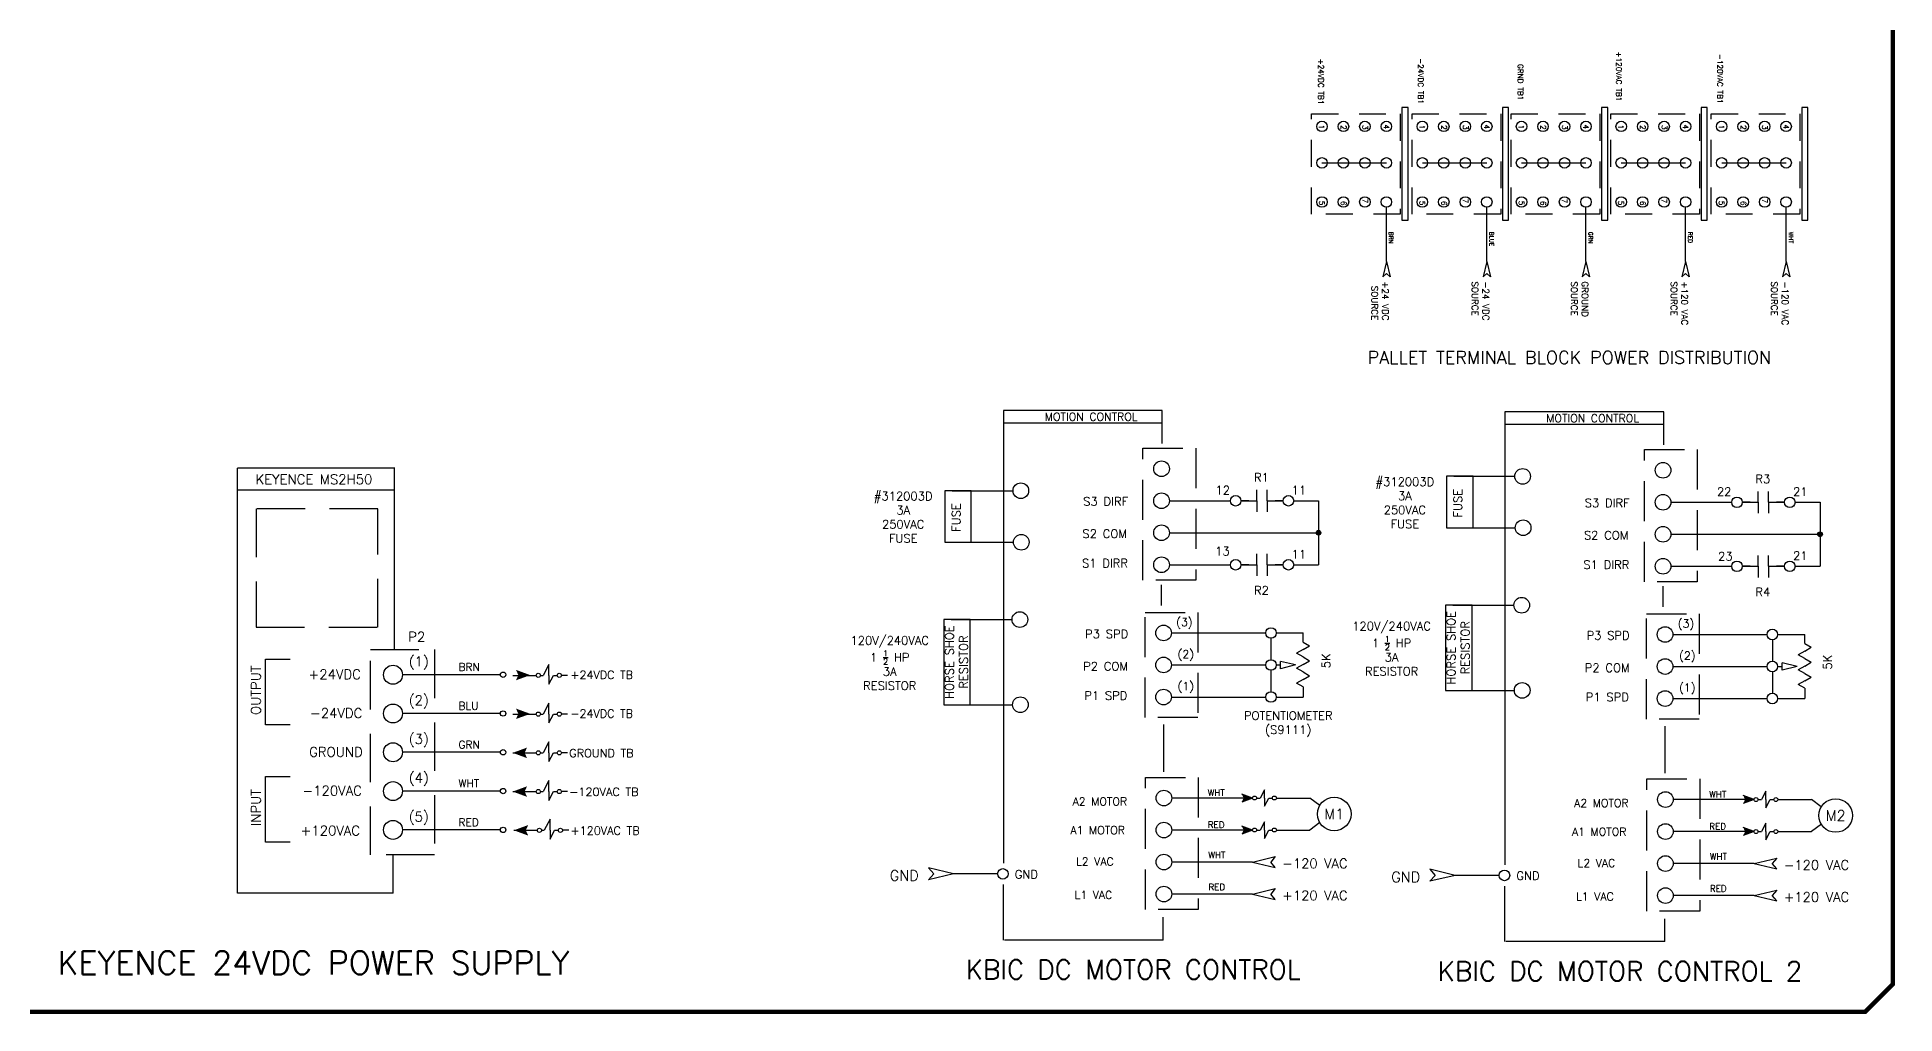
# Model space of a CAD drawing. Header units: inches. Extents: x -2.1 to 40.2, y 0 to 12.
# Drawn here: x 9.55 to 18.57, y 0.11 to 4.85 of the extents above; entities that cross this region are included whole.
import ezdxf

# ---------------------------------------------------------------- set-up
doc = ezdxf.new("R2010")
doc.units = ezdxf.units.IN
doc.header["$MEASUREMENT"] = 0
doc.linetypes.add('HIDDEN', pattern=[0.375, 0.25, -0.125])
doc.layers.add('BDYFRM', color=7, linetype='Continuous')
doc.layers.add('TITLE', color=7, linetype='Continuous')
doc.styles.get("Standard").update_dxf_attribs({"font": 'ROMANS.SHX'})

# ---------------------------------------------------------------- blocks, each defined once
blk = doc.blocks.new('KEYENCE POWER SUPPLY')
for p, q in [((0.4772, 0.5414), (-0.3335, 0.5414)), ((-0.3335, -1.6495), (-0.3335, 0.5414)), ((0.4766, -0.3921), (0.4766, 0.5427)), ((0.4772, 0.4282), (-0.3335, 0.4282)), ((-0.1883, -0.7817), (-0.1883, -0.4432)), ((-0.1883, -0.4432), (-0.0617, -0.4432)), ((1.0223, -0.5235), (0.5175, -0.5235)), ((1.0223, -0.7235), (0.5175, -0.7235)), ((-0.0617, -0.7817), (-0.1883, -0.7817)), ((1.0223, -0.9235), (0.5175, -0.9235)), ((-0.1883, -1.3869), (-0.1883, -1.0484)), ((-0.1883, -1.0484), (-0.0617, -1.0484)), ((1.0223, -1.1235), (0.5175, -1.1235)), ((1.0223, -1.3235), (0.5175, -1.3235)), ((-0.0617, -1.3869), (-0.1883, -1.3869)), ((0.4686, -1.6495), (0.4686, -1.4527)), ((0.4686, -1.6495), (-0.3333, -1.6495))]:
    blk.add_line(p, q)
at = {"linetype": 'HIDDEN'}
for points in [[(0.3907, 0.3324), (-0.2374, 0.3324), (-0.2374, -0.2788), (0.3907, -0.2788)], [(0.3525, -0.3943), (0.6824, -0.3943), (0.6824, -1.4527), (0.3525, -1.4527)]]:
    blk.add_lwpolyline(points, close=True, dxfattribs=at)
for centre in [(0.4686, -0.5235), (0.4686, -0.7235), (0.4686, -0.9235), (0.4686, -1.1235), (0.4686, -1.3235)]:
    blk.add_circle(centre, 0.0489)
at = {"color": 7}
for centre in [(1.0362, -0.5235), (1.0362, -0.7235), (1.0362, -0.9235), (1.0362, -1.1235), (1.0362, -1.3235)]:
    blk.add_circle(centre, 0.0139, dxfattribs=at)
for s, width, gutter_width, heights, insert, char_height, attachment_point in [('{\\pxqc;KEYENCE MS2H50}', 0.824939, 1.605, [0.0325], (0.4733, 0.509), 0.05, 3), ('{\\pxqc;(1)}', 0.175675, 0.1757, [0], (0.5136, -0.4302), 0.05, 1), ('{\\pxqc;(2)}', 0.175675, 0.1757, [0], (0.5136, -0.6302), 0.05, 1), ('{\\pxqc;(3)}', 0.175675, 0.1757, [0], (0.5136, -0.8302), 0.05, 1), ('{\\pxqc;(4)}', 0.175675, 0.1757, [0], (0.5136, -1.0302), 0.05, 1), ('{\\pxqc;(5)}', 0.175675, 0.1757, [0], (0.5136, -1.2302), 0.05, 1), ('\\pxqc;KEYENCE 24VDC POWER SUPPLY', 3.568546, 3.5685, [0.12], (1.843, -2.0686), 0.12, 9)]:
    blk.add_mtext_dynamic_manual_height_columns(s, width=width, gutter_width=gutter_width, heights=heights, dxfattribs=dict(insert=insert, char_height=char_height, attachment_point=attachment_point))
at = {"char_height": 0.05, "attachment_point": 3, "rotation": 90}
for s, insert in [('\\pxqc;OUTPUT', (-0.2636, -0.191)), ('\\pxqc;INPUT', (-0.2636, -0.7962))]:
    blk.add_mtext_dynamic_manual_height_columns(s, width=0.824939, gutter_width=1.605, heights=[0.0325], dxfattribs=dict(at, insert=insert))
at = {"layer": 'BDYFRM', "color": 7, "linetype": 'Continuous'}
for s, insert, char_height, width, attachment_point in [('\\pxql;P2', (0.5469, -0.303), 0.05, 0.276888, 1), ('{BRN}', (0.8057, -0.4641), 0.04, 0.405, 1), ('{\\pxql;+24VDC}', (0.3097, -0.4966), 0.05, 0.276888, 3), ('{BLU}', (0.8057, -0.6641), 0.04, 0.405, 1), ('{\\pxql;-24VDC}', (0.3174, -0.6966), 0.05, 0.276888, 3), ('{\\pxql;GROUND}', (0.3129, -0.8966), 0.05, 0.276888, 3), ('{GRN}', (0.8057, -0.8641), 0.04, 0.405, 1), ('\\pxql;-120VAC', (0.2785, -1.0966), 0.05, 0.276888, 3), ('{WHT}', (0.8057, -1.0641), 0.04, 0.405, 1), ('\\pxql;+120VAC', (0.2689, -1.3021), 0.05, 0.276888, 3), ('{RED}', (0.8057, -1.2641), 0.04, 0.405, 1)]:
    blk.add_mtext(s, dxfattribs=dict(at, insert=insert, char_height=char_height, width=width, attachment_point=attachment_point))
blk = doc.blocks.new('MOTOR CONTROL 2')
h = blk.add_hatch(color=256)
h.dxf.hatch_style = 1
h.paths.add_polyline_path([(2.924, 3.272, -1), (2.953, 3.272, -1)])
h = blk.add_hatch(color=256)
h.dxf.hatch_style = 1
h.paths.add_polyline_path([(2.527, 1.615), (2.459, 1.64), (2.471, 1.615), (2.459, 1.59)])
h = blk.add_hatch(color=256)
h.dxf.hatch_style = 1
h.paths.add_polyline_path([(2.527, 1.415), (2.459, 1.44), (2.471, 1.415), (2.459, 1.39)])
for p, q in [((1.963, 4.037), (0.97, 4.037)), ((0.97, 4.037), (0.97, 1.207)), ((1.963, 3.957), (0.97, 3.957)), ((1.963, 3.831), (1.963, 4.037)), ((0.651, 3.635), (1.032, 3.635)), ((2.553, 3.472), (2.553, 3.54)), ((2.618, 3.472), (2.618, 3.54)), ((2.007, 3.472), (2.387, 3.472)), ((2.453, 3.472), (2.553, 3.472)), ((2.503, 3.472), (2.453, 3.472)), ((2.553, 3.472), (2.553, 3.403)), ((2.618, 3.472), (2.717, 3.472)), ((2.618, 3.472), (2.618, 3.403)), ((2.717, 3.472), (2.668, 3.472)), ((2.783, 3.472), (2.939, 3.472)), ((2.939, 3.472), (2.939, 3.072)), ((0.654, 3.312), (1.035, 3.312)), ((2.007, 3.272), (2.939, 3.272)), ((2.553, 3.072), (2.553, 3.14)), ((2.618, 3.072), (2.618, 3.14)), ((2.007, 3.072), (2.387, 3.072)), ((2.453, 3.072), (2.553, 3.072)), ((2.503, 3.072), (2.453, 3.072)), ((2.553, 3.072), (2.553, 3.003)), ((2.618, 3.072), (2.618, 3.003)), ((2.618, 3.072), (2.717, 3.072)), ((2.717, 3.072), (2.668, 3.072)), ((2.783, 3.072), (2.939, 3.072)), ((1.958, 2.819), (1.958, 2.948)), ((0.645, 2.829), (1.026, 2.829)), ((2.02, 2.646), (2.608, 2.646)), ((2.02, 2.446), (2.608, 2.446)), ((0.648, 2.296), (1.029, 2.296)), ((2.02, 2.246), (2.608, 2.246)), ((1.972, 1.779), (1.972, 2.074)), ((2.527, 1.615), (2.459, 1.64)), ((2.527, 1.615), (2.022, 1.615)), ((2.527, 1.615), (2.459, 1.59)), ((2.527, 1.415), (2.022, 1.415)), ((2.527, 1.415), (2.459, 1.44)), ((2.527, 1.415), (2.459, 1.39)), ((2.527, 1.215), (2.022, 1.215)), ((0.97, 0.728), (0.97, 1.074)), ((2.527, 1.015), (2.022, 1.015)), ((1.969, 0.728), (1.969, 0.87)), ((1.969, 0.728), (0.976, 0.728))]:
    blk.add_line(p, q)
at = {"linetype": 'HIDDEN'}
for points in [[(1.842, 3.801), (2.172, 3.801), (2.172, 2.975), (1.842, 2.975)], [(1.855, 2.775), (2.184, 2.775), (2.184, 2.117), (1.855, 2.117)], [(1.857, 1.744), (2.187, 1.744), (2.187, 0.918), (1.857, 0.918)]]:
    blk.add_lwpolyline(points, close=True, dxfattribs=at)
for points in [[(0.605, 3.312), (0.771, 3.312), (0.771, 3.635), (0.605, 3.635)], [(0.599, 2.296), (0.765, 2.296), (0.765, 2.829), (0.599, 2.829)]]:
    blk.add_lwpolyline(points, close=True)
for centre, radius in [((1.958, 3.672), 0.0489), ((1.081, 3.634), 0.0489), ((1.958, 3.472), 0.0489), ((1.084, 3.313), 0.0489), ((1.958, 3.272), 0.0489), ((2.939, 3.272), 0.0145), ((1.958, 3.072), 0.0489), ((1.075, 2.829), 0.0489), ((1.971, 2.646), 0.0489), ((1.971, 2.446), 0.0489), ((1.078, 2.297), 0.0489), ((1.971, 2.246), 0.0489), ((1.973, 1.615), 0.0489), ((1.973, 1.415), 0.0489), ((1.973, 1.215), 0.0489), ((1.973, 1.015), 0.0489)]:
    blk.add_circle(centre, radius)
at = {"color": 7}
for centre, radius in [((2.42, 3.472), 0.033), ((2.75, 3.472), 0.033), ((2.42, 3.072), 0.033), ((2.75, 3.072), 0.033), ((2.641, 2.646), 0.033), ((2.641, 2.446), 0.033), ((2.641, 2.246), 0.033), ((2.539, 1.615), 0.0124), ((2.663, 1.615), 0.0124), ((2.539, 1.415), 0.0124), ((2.663, 1.415), 0.0124), ((0.967, 1.141), 0.033)]:
    blk.add_circle(centre, radius, dxfattribs=at)
at = {"layer": 'BDYFRM', "color": 7, "linetype": 'Continuous'}
for p, q in [((2.503, 3.472), (2.453, 3.472)), ((2.717, 3.472), (2.668, 3.472)), ((2.503, 3.072), (2.453, 3.072)), ((2.717, 3.072), (2.668, 3.072)), ((2.674, 2.646), (2.843, 2.646)), ((2.843, 2.589), (2.843, 2.646)), ((2.843, 2.589), (2.883, 2.566)), ((2.843, 2.542), (2.883, 2.566)), ((2.674, 2.446), (2.702, 2.446)), ((2.702, 2.423), (2.702, 2.469)), ((2.796, 2.446), (2.702, 2.469)), ((2.796, 2.446), (2.702, 2.423)), ((2.843, 2.542), (2.802, 2.519)), ((2.843, 2.496), (2.802, 2.519)), ((2.843, 2.449), (2.802, 2.426)), ((2.843, 2.496), (2.883, 2.473)), ((2.843, 2.449), (2.883, 2.473)), ((2.843, 2.403), (2.802, 2.426)), ((2.843, 2.357), (2.802, 2.333)), ((2.843, 2.31), (2.802, 2.333)), ((2.843, 2.403), (2.883, 2.38)), ((2.843, 2.357), (2.883, 2.38)), ((2.674, 2.246), (2.843, 2.246)), ((2.843, 2.31), (2.843, 2.246)), ((2.601, 1.667), (2.574, 1.615)), ((2.601, 1.615), (2.601, 1.667)), ((2.552, 1.615), (2.574, 1.615)), ((2.601, 1.615), (2.601, 1.563)), ((2.601, 1.563), (2.628, 1.615)), ((2.628, 1.615), (2.65, 1.615)), ((2.675, 1.615), (2.885, 1.615)), ((2.947, 1.569), (2.885, 1.615)), ((2.552, 1.415), (2.574, 1.415)), ((2.601, 1.467), (2.574, 1.415)), ((2.601, 1.415), (2.601, 1.467)), ((2.601, 1.415), (2.601, 1.363)), ((2.601, 1.363), (2.628, 1.415)), ((2.628, 1.415), (2.65, 1.415)), ((2.675, 1.415), (2.885, 1.415)), ((2.948, 1.461), (2.885, 1.415)), ((0.502, 1.179), (0.535, 1.141)), ((0.659, 1.141), (0.502, 1.179)), ((2.527, 1.215), (2.669, 1.249)), ((2.527, 1.215), (2.669, 1.181)), ((2.669, 1.249), (2.64, 1.215)), ((2.669, 1.181), (2.64, 1.215)), ((0.502, 1.104), (0.535, 1.141)), ((0.659, 1.141), (0.502, 1.104)), ((0.934, 1.141), (0.659, 1.141)), ((2.527, 1.015), (2.669, 1.049)), ((2.669, 1.049), (2.64, 1.015)), ((2.527, 1.015), (2.669, 0.981)), ((2.669, 0.981), (2.64, 1.015))]:
    blk.add_line(p, q, dxfattribs=at)
for points in [[(2.641, 2.613), (2.641, 2.479)], [(2.641, 2.413), (2.641, 2.279)]]:
    blk.add_lwpolyline(points, dxfattribs=at)
blk.add_circle((3.037, 1.515), 0.105, dxfattribs=at)
for s, width, insert, char_height, attachment_point in [('MOTION CONTROL', 1.60497, (1.809, 4.022), 0.05, 3), ('(3)', 0.17567, (2.05, 2.739), 0.05, 1), ('\\pxqc;(2)', 0.17567, (2.022, 2.539), 0.05, 1), ('\\pxqc;(1)', 0.17567, (2.022, 2.339), 0.05, 1), ('{\\C7;KBIC DC MOTOR CONTROL 2}', 3.42233, (2.828, 0.603), 0.12, 3)]:
    blk.add_mtext_dynamic_manual_height_columns(s, width=width, gutter_width=1, heights=[0], dxfattribs=dict(insert=insert, char_height=char_height, attachment_point=attachment_point))
for s, insert, char_height, width, attachment_point in [('#312003D\\P3A\\P250VAC \\PFUSE', (0.345, 3.468), 0.0528, 0.7722, 5), ('R3', (2.582, 3.618), 0.0528, 0.7722, 5), ('S3 DIRF', (1.609, 3.468), 0.0528, 0.7722, 5), ('22', (2.34, 3.538), 0.0528, 0.7722, 5), ('21', (2.816, 3.538), 0.0528, 0.7722, 5), ('S2 COM', (1.603, 3.266), 0.0528, 0.7722, 5), ('23', (2.347, 3.135), 0.0528, 0.7722, 5), ('21', (2.816, 3.138), 0.0528, 0.7722, 5), ('S1 DIRR', (1.604, 3.082), 0.0528, 0.7722, 5), ('R4', (2.582, 2.912), 0.0528, 0.7722, 5), ('\\A1;120V/240VAC \\P1 {\\H0.7x;\\S1/2;} HP\\P3A\\PRESISTOR', (0.262, 2.557), 0.0528, 0.7722, 5), ('P3 SPD     ', (1.615, 2.64), 0.0528, 0.7722, 5), ('P2 COM', (1.609, 2.438), 0.0528, 0.7722, 5), ('P1 SPD', (1.61, 2.255), 0.0528, 0.7722, 5), ('WHT', (2.247, 1.668), 0.04, 0.405, 1), ('\\pxql;A2 MOTOR', (1.895, 1.618), 0.05, 0.49241, 3), ('M2', (3.037, 1.515), 0.066, 0.10421, 5), ('\\pxql; A1 MOTOR', (1.847, 1.439), 0.05, 0.49241, 3), ('RED', (2.247, 1.468), 0.04, 0.405, 1), ('WHT', (2.251, 1.279), 0.04, 0.405, 1), ('GND', (0.26, 1.164), 0.066, 0.29198, 1), ('GND', (1.114, 1.139), 0.0528, 0.7722, 5), ('\\pxql;L2 VAC', (1.756, 1.243), 0.05, 0.33243, 3), ('-120 VAC', (2.712, 1.236), 0.06, 0.61343, 1), ('RED', (2.251, 1.079), 0.04, 0.405, 1), ('\\pxql;L1 VAC', (1.907, 1.034), 0.05, 0.49241, 3), ('+120 VAC', (2.712, 1.036), 0.06, 0.51346, 1)]:
    blk.add_mtext(s, dxfattribs=dict(at, insert=insert, char_height=char_height, width=width, attachment_point=attachment_point))
at = {"layer": 'BDYFRM', "color": 7, "linetype": 'Continuous', "char_height": 0.0528, "width": 0.7722, "attachment_point": 5, "rotation": 90}
for s, insert in [('FUSE', (0.676, 3.466)), ('HORSE SHOE RESISTOR', (0.678, 2.563)), ('5K', (2.986, 2.473))]:
    blk.add_mtext(s, dxfattribs=dict(at, insert=insert))
blk = doc.blocks.new('MOTOR CONTROL')
h = blk.add_hatch(color=256)
h.dxf.hatch_style = 1
h.paths.add_polyline_path([(1.433, 1.173, -1), (1.462, 1.173, -1)])
h = blk.add_hatch(color=256)
h.dxf.hatch_style = 1
h.paths.add_polyline_path([(1.036, -0.484), (0.968, -0.46), (0.98, -0.484), (0.968, -0.509)])
h = blk.add_hatch(color=256)
h.dxf.hatch_style = 1
h.paths.add_polyline_path([(1.036, -0.684), (0.968, -0.66), (0.98, -0.684), (0.968, -0.709)])
for p, q in [((0.472, 1.937), (-0.521, 1.937)), ((-0.521, 1.937), (-0.521, -0.892)), ((0.472, 1.857), (-0.521, 1.857)), ((0.472, 1.731), (0.472, 1.937)), ((-0.841, 1.436), (-0.46, 1.436)), ((1.062, 1.373), (1.062, 1.441)), ((1.127, 1.373), (1.127, 1.441)), ((0.516, 1.373), (0.897, 1.373)), ((0.963, 1.373), (1.062, 1.373)), ((1.012, 1.373), (0.963, 1.373)), ((1.062, 1.373), (1.062, 1.304)), ((1.127, 1.373), (1.227, 1.373)), ((1.127, 1.373), (1.127, 1.304)), ((1.227, 1.373), (1.177, 1.373)), ((1.293, 1.373), (1.448, 1.373)), ((1.448, 1.373), (1.448, 0.973)), ((0.516, 1.173), (1.448, 1.173)), ((-0.838, 1.114), (-0.457, 1.114)), ((0.516, 0.973), (0.897, 0.973)), ((0.963, 0.973), (1.062, 0.973)), ((1.012, 0.973), (0.963, 0.973)), ((1.062, 0.973), (1.062, 1.041)), ((1.062, 0.973), (1.062, 0.904)), ((1.127, 0.973), (1.127, 1.041)), ((1.127, 0.973), (1.127, 0.904)), ((1.127, 0.973), (1.227, 0.973)), ((1.227, 0.973), (1.177, 0.973)), ((1.293, 0.973), (1.448, 0.973)), ((0.467, 0.719), (0.467, 0.848)), ((-0.847, 0.631), (-0.467, 0.631)), ((0.529, 0.547), (1.118, 0.547)), ((0.529, 0.347), (1.118, 0.347)), ((0.529, 0.147), (1.118, 0.147)), ((-0.844, 0.098), (-0.464, 0.098)), ((0.481, -0.321), (0.481, -0.025)), ((1.036, -0.484), (0.968, -0.46)), ((1.036, -0.484), (0.531, -0.484)), ((1.036, -0.484), (0.968, -0.509)), ((1.036, -0.684), (0.531, -0.684)), ((1.036, -0.684), (0.968, -0.66)), ((1.036, -0.684), (0.968, -0.709)), ((1.036, -0.884), (0.531, -0.884)), ((-0.521, -1.372), (-0.521, -1.025)), ((1.036, -1.084), (0.531, -1.084)), ((0.478, -1.372), (0.478, -1.229)), ((0.478, -1.372), (-0.515, -1.372))]:
    blk.add_line(p, q)
at = {"linetype": 'HIDDEN'}
for points in [[(0.351, 1.702), (0.681, 1.702), (0.681, 0.876), (0.351, 0.876)], [(0.364, 0.676), (0.694, 0.676), (0.694, 0.018), (0.364, 0.018)], [(0.366, -0.355), (0.696, -0.355), (0.696, -1.181), (0.366, -1.181)]]:
    blk.add_lwpolyline(points, close=True, dxfattribs=at)
for points in [[(-0.887, 1.114), (-0.722, 1.114), (-0.722, 1.436), (-0.887, 1.436)], [(-0.894, 0.098), (-0.728, 0.098), (-0.728, 0.631), (-0.894, 0.631)]]:
    blk.add_lwpolyline(points, close=True)
for centre, radius in [((0.467, 1.573), 0.0489), ((-0.412, 1.436), 0.0489), ((0.467, 1.373), 0.0489), ((-0.409, 1.114), 0.0489), ((0.467, 1.173), 0.0489), ((1.448, 1.173), 0.0145), ((0.467, 0.973), 0.0489), ((-0.418, 0.631), 0.0489), ((0.48, 0.547), 0.0489), ((0.48, 0.347), 0.0489), ((-0.415, 0.099), 0.0489), ((0.48, 0.147), 0.0489), ((0.482, -0.484), 0.0489), ((0.482, -0.684), 0.0489), ((0.482, -0.884), 0.0489), ((0.482, -1.084), 0.0489)]:
    blk.add_circle(centre, radius)
at = {"color": 7}
for centre, radius in [((0.93, 1.373), 0.033), ((1.26, 1.373), 0.033), ((0.93, 0.973), 0.033), ((1.26, 0.973), 0.033), ((1.151, 0.547), 0.033), ((1.151, 0.347), 0.033), ((1.151, 0.147), 0.033), ((1.048, -0.484), 0.0124), ((1.172, -0.484), 0.0124), ((1.048, -0.684), 0.0124), ((1.172, -0.684), 0.0124), ((-0.524, -0.958), 0.033)]:
    blk.add_circle(centre, radius, dxfattribs=at)
at = {"layer": 'BDYFRM', "color": 7, "linetype": 'Continuous'}
for p, q in [((1.012, 1.373), (0.963, 1.373)), ((1.227, 1.373), (1.177, 1.373)), ((1.012, 0.973), (0.963, 0.973)), ((1.227, 0.973), (1.177, 0.973)), ((1.184, 0.547), (1.352, 0.547)), ((1.352, 0.49), (1.352, 0.547)), ((1.352, 0.49), (1.392, 0.466)), ((1.352, 0.443), (1.392, 0.466)), ((1.211, 0.324), (1.211, 0.369)), ((1.305, 0.347), (1.211, 0.369)), ((1.352, 0.443), (1.311, 0.42)), ((1.352, 0.397), (1.311, 0.42)), ((1.352, 0.35), (1.311, 0.327)), ((1.352, 0.397), (1.392, 0.373)), ((1.352, 0.35), (1.392, 0.373)), ((1.184, 0.347), (1.211, 0.347)), ((1.305, 0.347), (1.211, 0.324)), ((1.352, 0.304), (1.311, 0.327)), ((1.352, 0.257), (1.311, 0.234)), ((1.352, 0.211), (1.311, 0.234)), ((1.352, 0.304), (1.392, 0.28)), ((1.352, 0.257), (1.392, 0.28)), ((1.184, 0.147), (1.352, 0.147)), ((1.352, 0.211), (1.352, 0.147)), ((1.11, -0.432), (1.083, -0.484)), ((1.11, -0.484), (1.11, -0.432)), ((1.061, -0.484), (1.083, -0.484)), ((1.11, -0.484), (1.11, -0.536)), ((1.11, -0.536), (1.137, -0.484)), ((1.137, -0.484), (1.16, -0.484)), ((1.184, -0.484), (1.394, -0.484)), ((1.457, -0.53), (1.394, -0.484)), ((1.061, -0.684), (1.083, -0.684)), ((1.11, -0.632), (1.083, -0.684)), ((1.11, -0.684), (1.11, -0.632)), ((1.11, -0.684), (1.11, -0.736)), ((1.11, -0.736), (1.137, -0.684)), ((1.137, -0.684), (1.16, -0.684)), ((1.184, -0.684), (1.394, -0.684)), ((1.457, -0.638), (1.394, -0.684)), ((-0.988, -0.921), (-0.956, -0.958)), ((-0.832, -0.958), (-0.988, -0.921)), ((1.036, -0.884), (1.178, -0.85)), ((1.036, -0.884), (1.178, -0.918)), ((1.178, -0.85), (1.149, -0.884)), ((1.178, -0.918), (1.149, -0.884)), ((-0.988, -0.996), (-0.956, -0.958)), ((-0.832, -0.958), (-0.988, -0.996)), ((-0.557, -0.958), (-0.832, -0.958)), ((1.036, -1.084), (1.178, -1.05)), ((1.036, -1.084), (1.178, -1.118)), ((1.178, -1.05), (1.149, -1.084)), ((1.178, -1.118), (1.149, -1.084))]:
    blk.add_line(p, q, dxfattribs=at)
for points in [[(1.151, 0.514), (1.151, 0.38)], [(1.151, 0.314), (1.151, 0.18)]]:
    blk.add_lwpolyline(points, dxfattribs=at)
blk.add_circle((1.546, -0.584), 0.105, dxfattribs=at)
for s, width, insert, char_height, attachment_point in [('MOTION CONTROL', 1.60497, (0.318, 1.923), 0.05, 3), ('(3)', 0.17567, (0.559, 0.64), 0.05, 1), ('\\pxqc;(2)', 0.17567, (0.531, 0.44), 0.05, 1), ('\\pxqc;(1)', 0.17567, (0.531, 0.24), 0.05, 1), ('{\\C7;KBIC DC MOTOR CONTROL}', 3.42233, (1.337, -1.496), 0.12, 3)]:
    blk.add_mtext_dynamic_manual_height_columns(s, width=width, gutter_width=1, heights=[0], dxfattribs=dict(insert=insert, char_height=char_height, attachment_point=attachment_point))
for s, insert, char_height, width, attachment_point in [('R1', (1.091, 1.519), 0.0528, 0.7722, 5), ('#312003D\\P3A\\P250VAC \\PFUSE', (-1.147, 1.27), 0.0528, 0.7722, 5), ('S3 DIRF', (0.118, 1.369), 0.0528, 0.7722, 5), ('12', (0.849, 1.439), 0.0528, 0.7722, 5), ('11', (1.325, 1.439), 0.0528, 0.7722, 5), ('S2 COM', (0.112, 1.167), 0.0528, 0.7722, 5), ('13', (0.847, 1.058), 0.0528, 0.7722, 5), ('11', (1.325, 1.039), 0.0528, 0.7722, 5), ('S1 DIRR', (0.114, 0.983), 0.0528, 0.7722, 5), ('R2', (1.091, 0.813), 0.0528, 0.7722, 5), ('\\A1;120V/240VAC \\P1 {\\H0.7x;\\S1/2;} HP\\P3A\\PRESISTOR', (-1.231, 0.359), 0.0528, 0.7722, 5), ('P3 SPD     ', (0.124, 0.541), 0.0528, 0.7722, 5), ('P2 COM', (0.118, 0.339), 0.0528, 0.7722, 5), ('P1 SPD', (0.119, 0.156), 0.0528, 0.7722, 5), ('\\A1;POTENTIOMETER\\P(S9111)', (1.259, -0.022), 0.0528, 0.7722, 5), ('WHT', (0.756, -0.431), 0.04, 0.405, 1), ('\\pxql;A2 MOTOR', (0.404, -0.481), 0.05, 0.49241, 3), ('M1', (1.546, -0.584), 0.066, 0.10421, 5), ('\\pxql; A1 MOTOR', (0.356, -0.66), 0.05, 0.49241, 3), ('RED', (0.756, -0.631), 0.04, 0.405, 1), ('\\pxql;L2 VAC', (0.265, -0.856), 0.05, 0.33243, 3), ('WHT', (0.76, -0.82), 0.04, 0.405, 1), ('-120 VAC', (1.221, -0.863), 0.06, 0.61343, 1), ('GND', (-1.231, -0.935), 0.066, 0.29198, 1), ('GND', (-0.377, -0.961), 0.0528, 0.7722, 5), ('RED', (0.76, -1.02), 0.04, 0.405, 1), ('\\pxql;L1 VAC', (0.416, -1.065), 0.05, 0.49241, 3), ('+120 VAC', (1.221, -1.063), 0.06, 0.51346, 1)]:
    blk.add_mtext(s, dxfattribs=dict(at, insert=insert, char_height=char_height, width=width, attachment_point=attachment_point))
at = {"layer": 'BDYFRM', "color": 7, "linetype": 'Continuous', "char_height": 0.0528, "width": 0.7722, "attachment_point": 5, "rotation": 90}
for s, insert in [('FUSE', (-0.816, 1.268)), ('HORSE SHOE RESISTOR', (-0.814, 0.365)), ('5K', (1.495, 0.373))]:
    blk.add_mtext(s, dxfattribs=dict(at, insert=insert))
blk = doc.blocks.new('tERMINAL BLOCKS')
for p, q in [((0.247, 1.583), (0.447, 1.583)), ((0.447, 1.583), (0.647, 1.583)), ((0.647, 1.583), (0.847, 1.583)), ((1.182, 1.583), (1.382, 1.583)), ((1.382, 1.583), (1.582, 1.583)), ((1.582, 1.583), (1.782, 1.583)), ((2.106, 1.583), (2.306, 1.583)), ((2.306, 1.583), (2.506, 1.583)), ((2.506, 1.583), (2.706, 1.583)), ((3.034, 1.583), (3.234, 1.583)), ((3.234, 1.583), (3.434, 1.583)), ((3.434, 1.583), (3.634, 1.583)), ((3.97, 1.583), (4.17, 1.583)), ((4.17, 1.583), (4.37, 1.583)), ((4.37, 1.583), (4.57, 1.583)), ((0.847, 0.665), (0.847, 1.17)), ((1.782, 0.665), (1.782, 1.17)), ((2.706, 0.665), (2.706, 1.17)), ((3.634, 0.665), (3.634, 1.17)), ((4.57, 0.665), (4.57, 1.17))]:
    blk.add_line(p, q)
for points in [[(0.992, 2.098), (0.992, 1.049), (1.049, 1.049), (1.049, 2.098)], [(1.927, 2.098), (1.927, 1.049), (1.984, 1.049), (1.984, 2.098)], [(2.85, 2.098), (2.85, 1.049), (2.908, 1.049), (2.908, 2.098)], [(3.778, 2.098), (3.778, 1.049), (3.836, 1.049), (3.836, 2.098)], [(4.715, 2.098), (4.715, 1.049), (4.772, 1.049), (4.772, 2.098)]]:
    blk.add_lwpolyline(points, close=True)
at = {"linetype": 'HIDDEN'}
for points in [[(0.976, 2.039), (0.976, 1.105), (0.15, 1.105), (0.15, 2.039)], [(1.912, 2.039), (1.912, 1.105), (1.086, 1.105), (1.086, 2.039)], [(2.835, 2.039), (2.835, 1.105), (2.009, 1.105), (2.009, 2.039)], [(3.763, 2.039), (3.763, 1.105), (2.937, 1.105), (2.937, 2.039)], [(4.699, 2.039), (4.699, 1.105), (3.873, 1.105), (3.873, 2.039)]]:
    blk.add_lwpolyline(points, close=True, dxfattribs=at)
for centre in [(0.247, 1.923), (0.447, 1.923), (0.647, 1.923), (0.847, 1.923), (1.182, 1.923), (1.382, 1.923), (1.582, 1.923), (1.782, 1.923), (2.106, 1.923), (2.306, 1.923), (2.506, 1.923), (2.706, 1.923), (3.034, 1.923), (3.234, 1.923), (3.434, 1.923), (3.634, 1.923), (3.97, 1.923), (4.17, 1.923), (4.37, 1.923), (4.57, 1.923), (0.247, 1.583), (0.447, 1.583), (0.647, 1.583), (0.847, 1.583), (1.182, 1.583), (1.382, 1.583), (1.582, 1.583), (1.782, 1.583), (2.106, 1.583), (2.306, 1.583), (2.506, 1.583), (2.706, 1.583), (3.034, 1.583), (3.234, 1.583), (3.434, 1.583), (3.634, 1.583), (3.97, 1.583), (4.17, 1.583), (4.37, 1.583), (4.57, 1.583), (0.247, 1.219), (0.447, 1.219), (0.647, 1.219), (0.847, 1.219), (1.182, 1.219), (1.382, 1.219), (1.582, 1.219), (1.782, 1.219), (2.106, 1.219), (2.306, 1.219), (2.506, 1.219), (2.706, 1.219), (3.034, 1.219), (3.234, 1.219), (3.434, 1.219), (3.634, 1.219), (3.97, 1.219), (4.17, 1.219), (4.37, 1.219), (4.57, 1.219)]:
    blk.add_circle(centre, 0.0489)
at = {"layer": 'BDYFRM', "color": 7, "linetype": 'Continuous'}
for p, q in [((0.847, 0.665), (0.813, 0.523)), ((0.813, 0.523), (0.847, 0.552)), ((0.847, 0.665), (0.881, 0.523)), ((0.881, 0.523), (0.847, 0.552)), ((1.782, 0.665), (1.748, 0.523)), ((1.748, 0.523), (1.782, 0.552)), ((1.782, 0.665), (1.817, 0.523)), ((1.817, 0.523), (1.782, 0.552)), ((2.706, 0.665), (2.672, 0.523)), ((2.672, 0.523), (2.706, 0.552)), ((2.706, 0.665), (2.74, 0.523)), ((2.74, 0.523), (2.706, 0.552)), ((3.634, 0.665), (3.6, 0.523)), ((3.6, 0.523), (3.634, 0.552)), ((3.634, 0.665), (3.668, 0.523)), ((3.668, 0.523), (3.634, 0.552)), ((4.57, 0.665), (4.536, 0.523)), ((4.536, 0.523), (4.57, 0.552)), ((4.57, 0.665), (4.604, 0.523)), ((4.604, 0.523), (4.57, 0.552))]:
    blk.add_line(p, q, dxfattribs=at)
at = {"insert": (4.919, -0.289), "char_height": 0.12, "attachment_point": 9}
blk.add_mtext_dynamic_manual_height_columns('\\pxqc;PALLET TERMINAL BLOCK POWER DISTRIBUTION', width=4.73553, gutter_width=2.649, heights=[0.12], dxfattribs=at)
at = {"layer": 'BDYFRM', "color": 7, "linetype": 'Continuous', "rotation": 270}
for s, insert, char_height, width, attachment_point in [('\\pxql;+120VAC TB1', (3.038, 2.039), 0.05, 0.5805, 3), ('\\pxql;+24VDC TB1', (0.263, 2.061), 0.05, 0.49241, 3), ('\\pxql;-24VDC TB1', (1.192, 2.066), 0.05, 0.49241, 3), ('\\pxql;GRND TB1', (2.121, 2.093), 0.05, 0.4111, 3), ('\\pxql;-120VAC TB1', (3.98, 2.018), 0.05, 0.5805, 3), ('\\pxql;1', (0.269, 1.917), 0.05, 0.0214, 3), ('\\pxql;2', (0.474, 1.914), 0.05, 0.0214, 3), ('\\pxql;3', (0.675, 1.914), 0.05, 0.0214, 3), ('\\pxql;4', (0.872, 1.919), 0.05, 0.0214, 3), ('\\pxql;1', (1.204, 1.917), 0.05, 0.0214, 3), ('\\pxql;2', (1.409, 1.914), 0.05, 0.0214, 3), ('\\pxql;3', (1.611, 1.914), 0.05, 0.0214, 3), ('\\pxql;4', (1.808, 1.919), 0.05, 0.0214, 3), ('\\pxql;1', (2.128, 1.917), 0.05, 0.0214, 3), ('\\pxql;2', (2.333, 1.914), 0.05, 0.0214, 3), ('\\pxql;3', (2.534, 1.914), 0.05, 0.0214, 3), ('\\pxql;4', (2.731, 1.919), 0.05, 0.0214, 3), ('\\pxql;1', (3.055, 1.917), 0.05, 0.0214, 3), ('\\pxql;2', (3.261, 1.914), 0.05, 0.0214, 3), ('\\pxql;3', (3.462, 1.914), 0.05, 0.0214, 3), ('\\pxql;4', (3.659, 1.919), 0.05, 0.0214, 3), ('\\pxql;1', (3.992, 1.917), 0.05, 0.0214, 3), ('\\pxql;2', (4.197, 1.914), 0.05, 0.0214, 3), ('\\pxql;3', (4.398, 1.914), 0.05, 0.0214, 3), ('\\pxql;4', (4.595, 1.919), 0.05, 0.0214, 3), ('\\pxql;5', (0.271, 1.209), 0.05, 0.0214, 3), ('\\pxql;6', (0.474, 1.207), 0.05, 0.0214, 3), ('7', (0.673, 1.207), 0.05, 0.0214, 3), ('\\pxql;5', (1.206, 1.209), 0.05, 0.0214, 3), ('\\pxql;6', (1.409, 1.207), 0.05, 0.0214, 3), ('7', (1.609, 1.207), 0.05, 0.0214, 3), ('\\pxql;5', (2.13, 1.209), 0.05, 0.0214, 3), ('\\pxql;6', (2.333, 1.207), 0.05, 0.0214, 3), ('7', (2.532, 1.207), 0.05, 0.0214, 3), ('\\pxql;5', (3.057, 1.209), 0.05, 0.0214, 3), ('\\pxql;6', (3.261, 1.207), 0.05, 0.0214, 3), ('7', (3.46, 1.207), 0.05, 0.0214, 3), ('\\pxql;5', (3.994, 1.209), 0.05, 0.0214, 3), ('\\pxql;6', (4.197, 1.207), 0.05, 0.0214, 3), ('7', (4.396, 1.207), 0.05, 0.0214, 3), ('BRN', (0.911, 0.941), 0.04, 0.405, 1), ('BLUE', (1.847, 0.941), 0.04, 0.405, 1), ('GRN', (2.77, 0.941), 0.04, 0.405, 1), ('RED', (3.698, 0.941), 0.04, 0.405, 1), ('WHT', (4.635, 0.941), 0.04, 0.405, 1), ('+24 VDC\\P SOURCE', (0.868, 0.48), 0.06, 0.44112, 1), ('-24 VDC SOURCE', (1.803, 0.48), 0.05999, 0.51142, 1), ('GROUND SOURCE', (2.727, 0.48), 0.05999, 0.57341, 1), ('+120 VAC SOURCE', (3.655, 0.48), 0.05999, 0.53892, 1), ('-120 VAC SOURCE', (4.591, 0.48), 0.05999, 0.67977, 1)]:
    blk.add_mtext(s, dxfattribs=dict(at, insert=insert, char_height=char_height, width=width, attachment_point=attachment_point))
blk = doc.blocks.new('Jump Output')
h = blk.add_hatch(color=256)
h.dxf.hatch_style = 1
h.paths.add_polyline_path([(0.14, 0.002), (0.026, 0.044), (0.045, 0.002), (0.026, -0.039)])
blk.add_line((0.437, 0), (0.388, 0))
at = {"color": 7}
for centre in [(0.204, 0), (0.371, 0)]:
    blk.add_circle(centre, 0.0167, dxfattribs=at)
at = {"layer": 'BDYFRM', "color": 7, "linetype": 'Continuous'}
for p, q in [((0, 0), (0.188, 0)), ((0.221, 0), (0.242, 0)), ((0.288, 0.088), (0.242, 0)), ((0.288, 0), (0.288, 0.088)), ((0.288, 0), (0.288, -0.07)), ((0.288, -0.07), (0.324, 0)), ((0.324, 0), (0.354, 0))]:
    blk.add_line(p, q, dxfattribs=at)
at = {"flags": 8}
blk.add_attdef('NOTE', (0.45, -0.035), '', height=0.0657, dxfattribs=at)
blk = doc.blocks.new('Jump Input')
h = blk.add_hatch(color=256)
h.dxf.hatch_style = 1
h.paths.add_polyline_path([(0, 0), (0.114, -0.042), (0.095, 0), (0.114, 0.042)])
blk.add_line((0.437, 0), (0.388, 0))
at = {"color": 7}
for centre in [(0.204, 0), (0.371, 0)]:
    blk.add_circle(centre, 0.0167, dxfattribs=at)
at = {"layer": 'BDYFRM', "color": 7, "linetype": 'Continuous'}
for p, q in [((0, 0), (0.188, 0)), ((0.221, 0), (0.242, 0)), ((0.288, 0.088), (0.242, 0)), ((0.288, 0), (0.288, 0.088)), ((0.288, 0), (0.288, -0.07)), ((0.288, -0.07), (0.324, 0)), ((0.324, 0), (0.354, 0))]:
    blk.add_line(p, q, dxfattribs=at)
at = {"flags": 8}
blk.add_attdef('NOTE', (0.45, -0.035), '', height=0.0657, dxfattribs=at)

msp = doc.modelspace()

# ---------------------------------------------------------------- linework, layer by layer
at = {"layer": 'TITLE', "const_width": 0.021}
msp.add_lwpolyline([(18.4217, 12.034), (1.6344, 12.034), (1.5015, 11.901), (1.5015, 0.2553), (1.6344, 0.1223), (18.4217, 0.1223), (18.5547, 0.2553), (18.5547, 11.901)], close=True, dxfattribs=at)

# ---------------------------------------------------------------- block references
for name, p, xscale, yscale, zscale in [('tERMINAL BLOCKS', (15.6563, 3.4165), 0.5210472867124765, 0.5210472867124765, 0.5210472867124765), ('MOTOR CONTROL', (14.6436, 1.5352), 0.7767268244391905, 0.7767268244391905, 0.7767268244391905), ('MOTOR CONTROL 2', (15.9193, -0.1025), 0.7767268244391905, 0.7767268244391905, 0.7767268244391905), ('KEYENCE POWER SUPPLY', (10.8358, 2.2503), 0.9412150818887741, 0.9412150818887741, 0.9412150818887741), ('Jump Input', (11.8577, 1.3784), 0.609267906848045, 0.609267906848045, 0.609267906848045), ('Jump Input', (11.8577, 1.1905), 0.609267906848045, 0.609267906848045, 0.609267906848045), ('Jump Input', (11.8633, 1.0025), 0.609267906848045, 0.609267906848045, 0.609267906848045)]:
    msp.add_blockref(name, p, dxfattribs=dict(xscale=xscale, yscale=yscale, zscale=zscale))
ref = msp.add_blockref('Jump Output', (11.8577, 1.7543), dxfattribs=dict(xscale=0.609267906848045, yscale=0.609267906848045, zscale=0.609267906848045))
ref.add_attrib('NOTE', '+24VDC TB', (12.1375, 1.7369), dxfattribs={"height": 0.03962})
ref = msp.add_blockref('Jump Output', (11.8577, 1.5664), dxfattribs=dict(xscale=0.609267906848045, yscale=0.609267906848045, zscale=0.609267906848045))
ref.add_attrib('NOTE', '-24VDC TB', (12.1375, 1.5489), dxfattribs={"height": 0.03962})
ref = msp.add_blockref('Jump Input', (11.8577, 1.3784), dxfattribs=dict(xscale=0.609267906848045, yscale=0.609267906848045, zscale=0.609267906848045))
ref.add_attrib('NOTE', 'GROUND TB', (12.132, 1.3569), dxfattribs={"height": 0.04004})
ref = msp.add_blockref('Jump Input', (11.8577, 1.1905), dxfattribs=dict(xscale=0.609267906848045, yscale=0.609267906848045, zscale=0.609267906848045))
ref.add_attrib('NOTE', '-120VAC TB', (12.132, 1.169), dxfattribs={"height": 0.04004})
ref = msp.add_blockref('Jump Input', (11.8633, 1.0025), dxfattribs=dict(xscale=0.609267906848045, yscale=0.609267906848045, zscale=0.609267906848045))
ref.add_attrib('NOTE', '+120VAC TB', (12.1377, 0.981), dxfattribs={"height": 0.04004})

doc.saveas('drawing.dxf')
